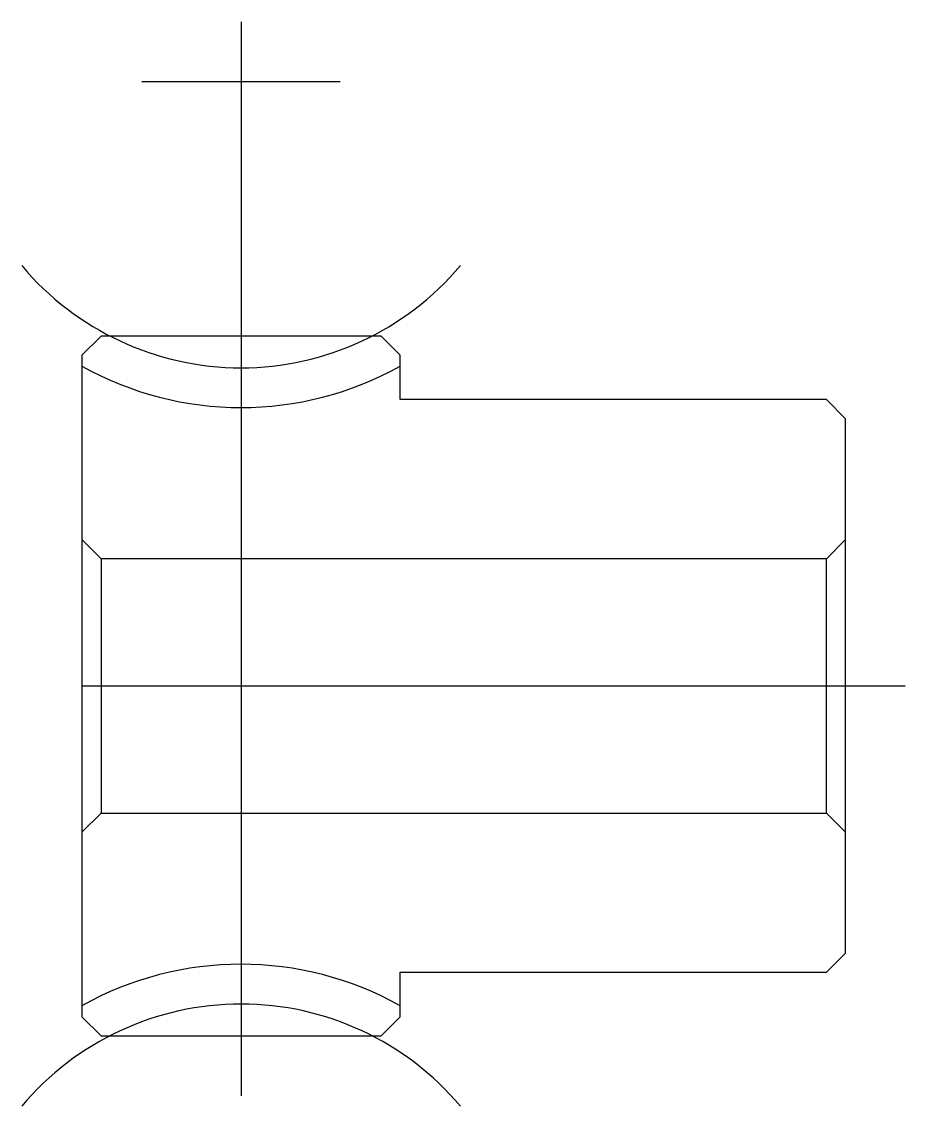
# Model space of a CAD drawing. Header units: metres. Extents: x 19.7 to 78.9, y 17.7 to 58.5.
# Drawn here: x 19.74 to 33.63, y 17.68 to 34.73 of the extents above; entities outside this region: 1.
import ezdxf

# ---------------------------------------------------------------- set-up
doc = ezdxf.new("R2010")
doc.units = ezdxf.units.M

msp = doc.modelspace()

# ---------------------------------------------------------------- linework, layer by layer
at = {"color": 4}
for p, q in [((32.686569, 26.591045), (32.38657, 26.291046)), ((20.686569, 21.991047), (20.986568, 22.291046)), ((32.686569, 21.991047), (32.38657, 22.291046))]:
    msp.add_line(p, q, dxfattribs=at)
at = {"color": 7}
msp.add_lwpolyline([(75.223877, 56.417912), (74.001488, 58.536716), (78.891045, 58.536716), (77.668655, 56.417912), (76.446266, 58.536716), (75.223877, 56.417912)], dxfattribs=at)
at = {"color": 4}
for points in [[(23.186569, 29.791046), (20.986568, 29.791046), (20.686569, 29.491047), (20.686569, 21.991047)], [(25.686569, 28.791046), (25.686569, 29.491047), (25.38657, 29.791046), (23.186569, 29.791046)], [(25.686569, 19.791046), (32.38657, 19.791046), (32.686569, 20.091045), (32.686569, 28.491047), (32.38657, 28.791046), (25.686569, 28.791046)], [(20.686569, 26.591045), (20.986568, 26.291046), (20.986568, 22.291046), (32.38657, 22.291046), (32.38657, 26.291046), (20.986568, 26.291046)], [(20.686569, 21.991047), (20.686569, 19.091045), (20.986568, 18.791046), (23.186569, 18.791046)], [(23.186569, 18.791046), (25.38657, 18.791046), (25.686569, 19.091045), (25.686569, 19.791046)]]:
    msp.add_lwpolyline(points, dxfattribs=at)
for centre, start, end in [((23.186569, 33.791046), 240.803596, 299.196404), ((23.186569, 14.791046), 60.803596, 119.196404)]:
    msp.add_arc(centre, 5.125, start, end, dxfattribs=at)
at = {"layer": 'DASHDOT', "color": 7}
for p, q in [((23.186569, 34.731346), (23.186569, 17.850748)), ((21.626867, 33.791046), (24.746271, 33.791046)), ((20.686569, 24.291046), (33.626869, 24.291046))]:
    msp.add_line(p, q, dxfattribs=at)
for centre, start, end in [((23.186569, 33.791046), 220.0000005, 319.9999975), ((23.186569, 14.791046), 40.0000025, 139.9999995)]:
    msp.add_arc(centre, 4.5, start, end, dxfattribs=at)

doc.saveas('drawing.dxf')
